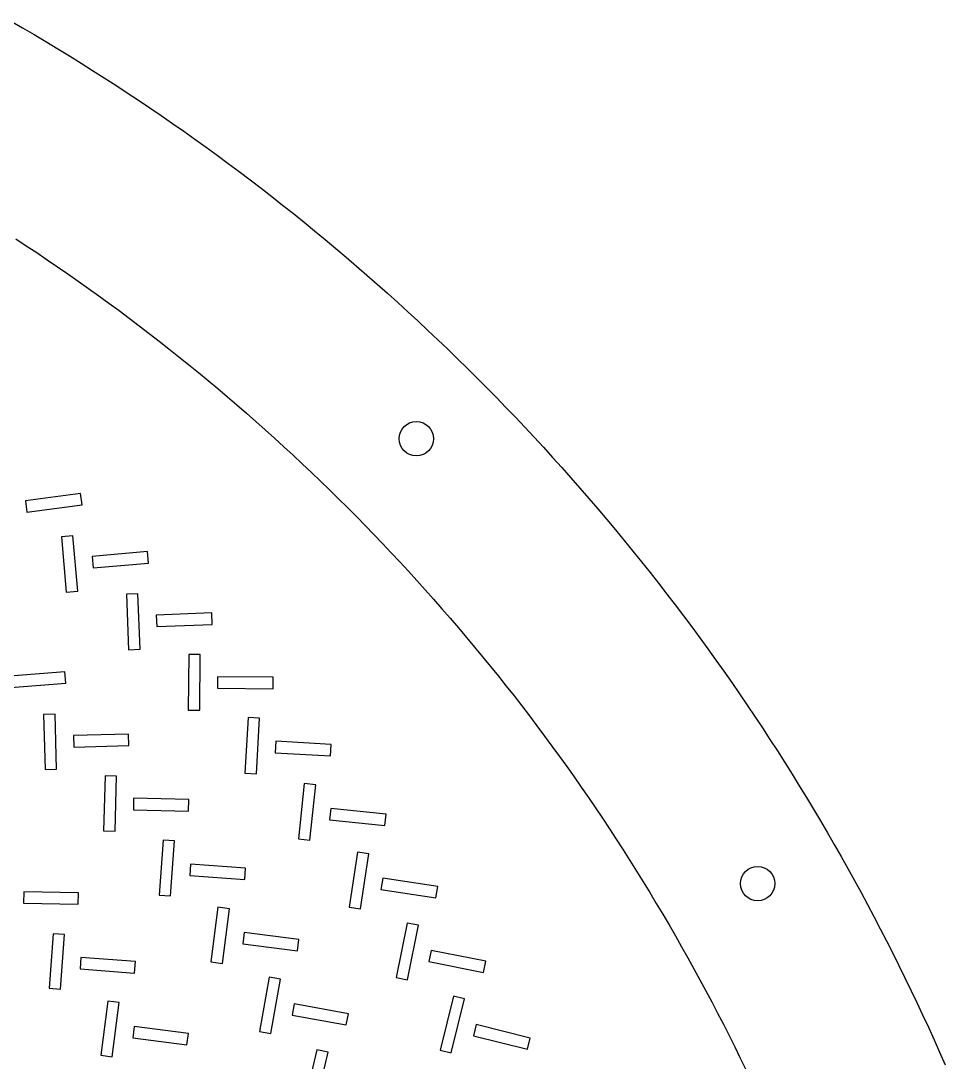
# Model space of a CAD drawing. Header units: millimetres. Extents: x -195 to 195, y -219 to 195.
# Drawn here: x 98.1 to 178.8, y 78.2 to 169.1 of the extents above; entities that cross this region are included whole.
import ezdxf

# ---------------------------------------------------------------- set-up
doc = ezdxf.new("R2010")
doc.units = ezdxf.units.MM
for name, color, linetype in [('NPTH', 9, 'Continuous'), ('OUTLINE', 7, 'Continuous'), ('TOP_CU', 1, 'Continuous'), ('TOP_SLOT', 3, 'Continuous')]:
    doc.layers.add(name, color=color, linetype=linetype)

msp = doc.modelspace()

# ---------------------------------------------------------------- linework, layer by layer
at = {"layer": 'NPTH'}
for centre in [(132.583, 132.583), (162.38, 93.75)]:
    msp.add_circle(centre, 1.5, dxfattribs=at)
at = {"layer": 'OUTLINE'}
msp.add_lwpolyline([(97.154, 169.074), (98.19, 168.475), (99.222, 167.869), (100.25, 167.257), (101.274, 166.639), (102.295, 166.014), (103.312, 165.383), (104.325, 164.746), (105.333, 164.103), (106.338, 163.454), (107.339, 162.798), (108.336, 162.137), (109.329, 161.469), (110.318, 160.795), (111.302, 160.115), (112.283, 159.429), (113.259, 158.737), (114.231, 158.039), (115.198, 157.335), (116.161, 156.625), (117.12, 155.91), (118.075, 155.188), (119.025, 154.461), (119.97, 153.728), (120.911, 152.989), (121.848, 152.244), (122.779, 151.493), (123.707, 150.737), (124.629, 149.975), (125.547, 149.208), (126.46, 148.434), (127.369, 147.656), (128.272, 146.871), (129.171, 146.082), (130.065, 145.286), (130.954, 144.485), (131.838, 143.679), (132.717, 142.868), (133.591, 142.051), (134.46, 141.228), (135.324, 140.4), (136.183, 139.568), (137.037, 138.729), (137.886, 137.886), (138.729, 137.037), (139.568, 136.183), (140.4, 135.324), (141.228, 134.46), (142.051, 133.591), (142.868, 132.717), (143.679, 131.838), (144.485, 130.954), (145.286, 130.065), (146.082, 129.171), (146.871, 128.272), (147.656, 127.369), (148.434, 126.46), (149.208, 125.547), (149.975, 124.629), (150.737, 123.707), (151.493, 122.779), (152.244, 121.848), (152.989, 120.911), (153.728, 119.97), (154.461, 119.025), (155.188, 118.075), (155.91, 117.12), (156.625, 116.161), (157.335, 115.198), (158.039, 114.231), (158.737, 113.259), (159.429, 112.283), (160.115, 111.302), (160.795, 110.318), (161.469, 109.329), (162.137, 108.336), (162.798, 107.339), (163.454, 106.338), (164.103, 105.333), (164.746, 104.325), (165.383, 103.312), (166.014, 102.295), (166.639, 101.274), (167.257, 100.25), (167.869, 99.222), (168.475, 98.19), (169.074, 97.154), (169.667, 96.115), (170.254, 95.072), (170.834, 94.026), (171.407, 92.976), (171.975, 91.922), (172.535, 90.865), (173.09, 89.805), (173.638, 88.741), (174.179, 87.674), (174.713, 86.604), (175.242, 85.53), (175.763, 84.453), (176.278, 83.373), (176.786, 82.29), (177.288, 81.204), (177.783, 80.114), (178.271, 79.022), (178.752, 77.927)], dxfattribs=at)
at = {"layer": 'TOP_CU'}
msp.add_lwpolyline([(97.613, 150.042), (98.532, 149.44), (99.447, 148.833), (100.358, 148.22), (101.266, 147.601), (102.17, 146.977), (103.07, 146.348), (103.966, 145.713), (104.858, 145.072), (105.746, 144.426), (106.63, 143.774), (107.51, 143.117), (108.386, 142.455), (109.259, 141.787), (110.126, 141.114), (110.99, 140.436), (111.85, 139.752), (112.705, 139.063), (113.556, 138.369), (114.403, 137.669), (115.246, 136.965), (116.084, 136.255), (116.918, 135.54), (117.747, 134.82), (118.572, 134.095), (119.393, 133.365), (120.209, 132.63), (121.021, 131.89), (121.828, 131.145), (122.63, 130.395), (123.428, 129.64), (124.221, 128.88), (125.009, 128.116), (125.793, 127.346), (126.572, 126.572), (127.346, 125.793), (128.116, 125.009), (128.88, 124.221), (129.64, 123.428), (130.395, 122.63), (131.145, 121.828), (131.89, 121.021), (132.63, 120.209), (133.365, 119.393), (134.095, 118.572), (134.82, 117.747), (135.54, 116.918), (136.255, 116.084), (136.965, 115.246), (137.669, 114.403), (138.369, 113.556), (139.063, 112.705), (139.752, 111.85), (140.436, 110.99), (141.114, 110.126), (141.787, 109.259), (142.455, 108.386), (143.117, 107.51), (143.774, 106.63), (144.426, 105.746), (145.072, 104.858), (145.713, 103.966), (146.348, 103.07), (146.977, 102.17), (147.601, 101.266), (148.22, 100.358), (148.833, 99.447), (149.44, 98.532), (150.042, 97.613), (150.638, 96.691), (151.229, 95.765), (151.814, 94.835), (152.393, 93.902), (152.966, 92.965), (153.533, 92.024), (154.095, 91.081), (154.651, 90.133), (155.201, 89.183), (155.746, 88.229), (156.284, 87.271), (156.817, 86.311), (157.343, 85.347), (157.864, 84.38), (158.379, 83.41), (158.887, 82.436), (159.39, 81.46), (159.887, 80.48), (160.378, 79.498), (160.863, 78.512), (161.341, 77.524)], dxfattribs=at)
for points in [[(98.456, 127.173), (98.589, 126.182), (103.406, 126.828), (103.273, 127.819)], [(102.021, 119.18), (103.017, 119.266), (102.599, 124.107), (101.603, 124.021)], [(104.284, 122.316), (104.371, 121.319), (109.212, 121.737), (109.126, 122.733)], [(107.467, 114.162), (108.467, 114.201), (108.278, 119.057), (107.278, 119.018)], [(109.877, 117.188), (109.916, 116.189), (114.771, 116.378), (114.732, 117.377)], [(112.671, 108.894), (113.671, 108.885), (113.712, 113.744), (112.712, 113.752)], [(97.105, 111.872), (97.182, 110.875), (101.981, 111.25), (101.903, 112.247)], [(115.221, 111.802), (115.213, 110.802), (120.071, 110.761), (120.079, 111.761)], [(100.172, 103.699), (101.171, 103.725), (101.043, 108.536), (100.043, 108.51)], [(117.62, 103.385), (118.619, 103.33), (118.889, 108.18), (117.89, 108.236)], [(102.642, 106.672), (102.668, 105.672), (107.479, 105.8), (107.453, 106.8)], [(120.305, 106.169), (120.249, 105.171), (125.1, 104.901), (125.155, 105.899)], [(105.285, 98.352), (106.285, 98.328), (106.404, 103.138), (105.404, 103.163)], [(123.298, 97.546), (123.797, 102.378), (122.802, 102.481), (122.303, 97.649)], [(107.905, 101.195), (107.88, 100.195), (112.691, 100.076), (112.716, 101.076)], [(125.117, 100.303), (125.014, 99.308), (129.846, 98.809), (129.949, 99.804)], [(110.118, 92.75), (111.115, 92.674), (111.48, 97.472), (110.483, 97.548)], [(126.71, 91.697), (127.698, 91.548), (128.425, 96.35), (127.437, 96.5)], [(112.88, 95.454), (112.804, 94.457), (117.602, 94.092), (117.678, 95.089)], [(129.645, 94.215), (129.496, 93.226), (134.299, 92.499), (134.448, 93.488)], [(98.314, 93.04), (98.295, 92.04), (103.06, 91.948), (103.08, 92.947)], [(114.656, 86.908), (115.648, 86.781), (116.259, 91.553), (115.267, 91.68)], [(130.829, 85.544), (131.81, 85.348), (132.763, 90.11), (131.783, 90.307)], [(100.519, 84.615), (101.516, 84.54), (101.876, 89.292), (100.879, 89.367)], [(117.553, 89.466), (117.426, 88.474), (122.199, 87.863), (122.326, 88.854)], [(103.301, 87.296), (103.226, 86.299), (107.978, 85.939), (108.053, 86.936)], [(133.881, 87.92), (133.685, 86.939), (138.447, 85.986), (138.644, 86.966)], [(118.887, 80.839), (119.872, 80.662), (120.728, 85.396), (119.743, 85.574)], [(134.653, 79.202), (135.623, 78.96), (136.801, 83.672), (135.831, 83.914)], [(105.028, 78.761), (106.02, 78.629), (106.646, 83.353), (105.655, 83.485)], [(121.913, 83.245), (121.735, 82.261), (126.469, 81.405), (126.647, 82.389)], [(107.957, 81.28), (107.825, 80.289), (112.55, 79.663), (112.681, 80.654)], [(137.814, 81.431), (137.571, 80.46), (142.283, 79.283), (142.526, 80.253)], [(122.801, 74.562), (123.775, 74.333), (124.873, 79.017), (123.9, 79.245)]]:
    msp.add_lwpolyline(points, close=True, dxfattribs=at)
at = {"layer": 'TOP_SLOT'}
for points in [[(103.406, 126.828), (103.273, 127.819), (98.456, 127.173), (98.589, 126.182)], [(102.599, 124.107), (101.603, 124.021), (102.021, 119.18), (103.017, 119.266)], [(109.212, 121.737), (109.126, 122.733), (104.284, 122.316), (104.371, 121.319)], [(108.278, 119.057), (107.278, 119.018), (107.467, 114.162), (108.467, 114.201)], [(114.771, 116.378), (114.732, 117.377), (109.877, 117.188), (109.916, 116.189)], [(113.712, 113.744), (112.712, 113.752), (112.671, 108.894), (113.671, 108.885)], [(101.981, 111.25), (101.903, 112.247), (97.105, 111.872), (97.182, 110.875)], [(120.071, 110.761), (120.079, 111.761), (115.221, 111.802), (115.213, 110.802)], [(101.043, 108.536), (100.043, 108.51), (100.172, 103.699), (101.171, 103.725)], [(118.889, 108.18), (117.89, 108.236), (117.62, 103.385), (118.619, 103.33)], [(107.479, 105.8), (107.453, 106.8), (102.642, 106.672), (102.668, 105.672)], [(125.1, 104.901), (125.155, 105.899), (120.305, 106.169), (120.249, 105.171)], [(106.404, 103.138), (105.404, 103.163), (105.285, 98.352), (106.285, 98.328)], [(123.797, 102.378), (122.802, 102.481), (122.303, 97.649), (123.298, 97.546)], [(112.691, 100.076), (112.716, 101.076), (107.905, 101.195), (107.88, 100.195)], [(129.846, 98.809), (129.949, 99.804), (125.117, 100.303), (125.014, 99.308)], [(111.48, 97.472), (110.483, 97.548), (110.118, 92.75), (111.115, 92.674)], [(128.425, 96.35), (127.437, 96.5), (126.71, 91.697), (127.698, 91.548)], [(117.602, 94.092), (117.678, 95.089), (112.88, 95.454), (112.804, 94.457)], [(134.299, 92.499), (134.448, 93.488), (129.645, 94.215), (129.496, 93.226)], [(103.06, 91.948), (103.08, 92.947), (98.314, 93.04), (98.295, 92.04)], [(116.259, 91.553), (115.267, 91.68), (114.656, 86.908), (115.648, 86.781)], [(132.763, 90.11), (131.783, 90.307), (130.829, 85.544), (131.81, 85.348)], [(101.876, 89.292), (100.879, 89.367), (100.519, 84.615), (101.516, 84.54)], [(122.199, 87.863), (122.326, 88.854), (117.553, 89.466), (117.426, 88.474)], [(107.978, 85.939), (108.053, 86.936), (103.301, 87.296), (103.226, 86.299)], [(138.447, 85.986), (138.644, 86.966), (133.881, 87.92), (133.685, 86.939)], [(120.728, 85.396), (119.743, 85.574), (118.887, 80.839), (119.872, 80.662)], [(136.801, 83.672), (135.831, 83.914), (134.653, 79.202), (135.623, 78.96)], [(106.646, 83.353), (105.655, 83.485), (105.028, 78.761), (106.02, 78.629)], [(126.469, 81.405), (126.647, 82.389), (121.913, 83.245), (121.735, 82.261)], [(112.55, 79.663), (112.681, 80.654), (107.957, 81.28), (107.825, 80.289)], [(142.283, 79.283), (142.526, 80.253), (137.814, 81.431), (137.571, 80.46)], [(124.873, 79.017), (123.9, 79.245), (122.801, 74.562), (123.775, 74.333)]]:
    msp.add_lwpolyline(points, close=True, dxfattribs=at)

doc.saveas('drawing.dxf')
